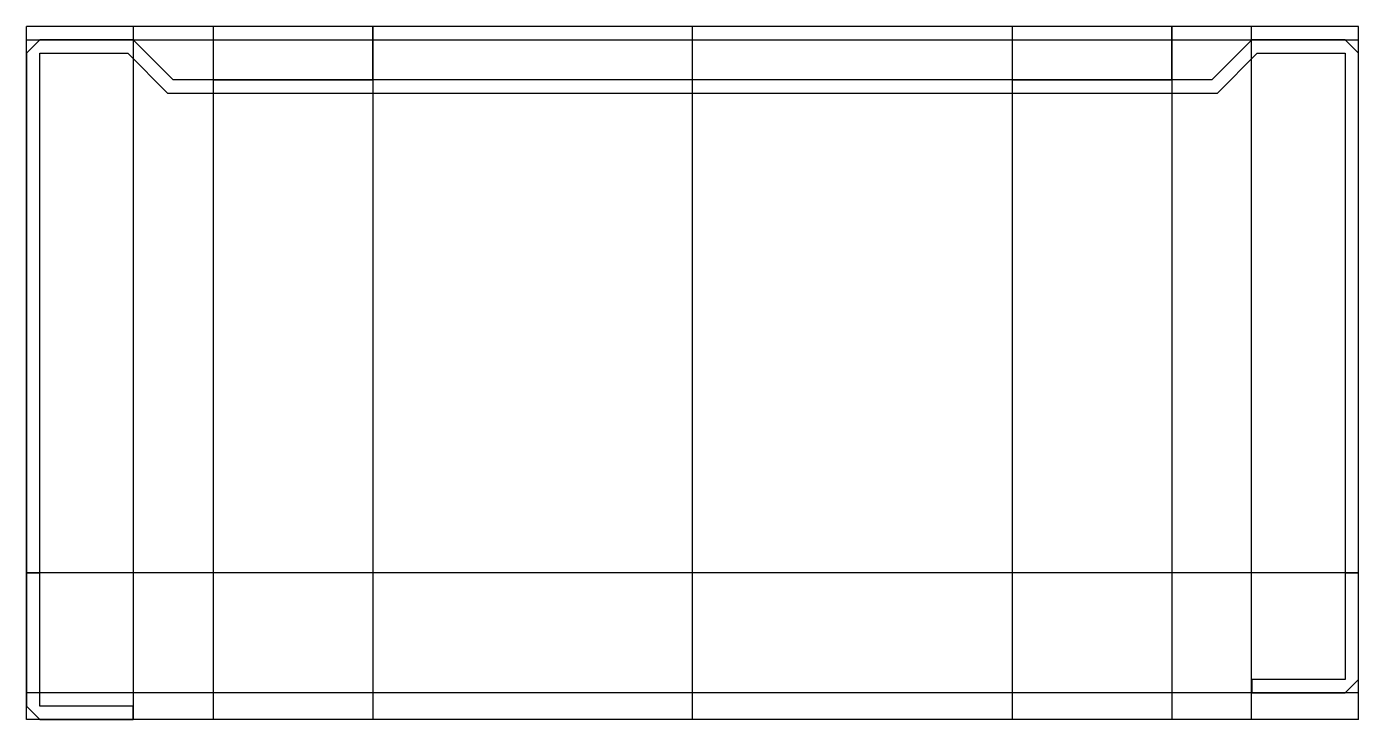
# Model space of a CAD drawing. Extents: x -50 to 50, y -51 to 1.
import ezdxf

# ---------------------------------------------------------------- set-up
doc = ezdxf.new("R2010")
doc.units = 0
doc.layers.get('0').update_dxf_attribs({"linetype": 'CONTINUOUS'})

msp = doc.modelspace()

# ---------------------------------------------------------------- linework, layer by layer
at = {"linetype": 'CONTINUOUS'}
for p, q in [((50, 1), (-50, 1)), ((-50, -51), (-50, 1)), ((-42, 1), (-42, -51)), ((-36, 1), (-36, -51)), ((-24, 1), (-36, 1)), ((-36, 1), (-36, -3)), ((-24, 1), (-24, -51)), ((-24, -3), (-24, 1)), ((0, -51), (0, 1)), ((24, 1), (24, -51)), ((36, 1), (24, 1)), ((24, 1), (24, -3)), ((36, 1), (36, -51)), ((36, -3), (36, 1)), ((41.98, -51), (41.98, 1)), ((50, -51), (50, 1)), ((-50, 0), (50, 0)), ((-49, 0), (-50, -1)), ((-49, 0), (-50, -1)), ((-42, 0), (-49, 0)), ((-42, 0), (-49, 0)), ((-39, -3), (-42, 0)), ((-39, -3), (-42, 0)), ((42, 0), (39, -3)), ((42, 0), (39, -3)), ((49, 0), (42, 0)), ((49, 0), (42, 0)), ((50, -1), (49, 0)), ((50, -1), (49, 0)), ((-50, -1), (-50, -40)), ((-50, -1), (-50, -50)), ((-49, -40), (-49, -1)), ((-49, -1), (-42.41, -1)), ((-49, -50), (-49, -1)), ((-49, -1), (-42.41, -1)), ((-42.41, -1), (-39.41, -4)), ((-42.41, -1), (-39.41, -4)), ((39.41, -4), (42.41, -1)), ((39.41, -4), (42.41, -1)), ((42.41, -1), (49, -1)), ((42.41, -1), (49, -1)), ((49, -1), (49, -40)), ((49, -1), (49, -48)), ((50, -40), (50, -1)), ((50, -48), (50, -1)), ((39, -3), (-39, -3)), ((39, -3), (-39, -3)), ((-36, -3), (-24, -3)), ((24, -3), (36, -3)), ((-39.41, -4), (39.41, -4)), ((-39.41, -4), (39.41, -4)), ((50, -40), (-50, -40)), ((-50, -40), (-49, -40)), ((49, -40), (50, -40)), ((49, -48), (42, -48)), ((42, -48), (42, -49)), ((49, -49), (50, -48)), ((50, -49), (-50, -49)), ((42, -49), (49, -49)), ((-50, -50), (-49, -51)), ((-42, -50), (-49, -50)), ((-42, -51), (-42, -50)), ((50, -51), (-50, -51)), ((-49, -51), (-42, -51))]:
    msp.add_line(p, q, dxfattribs=at)

doc.saveas('drawing.dxf')
